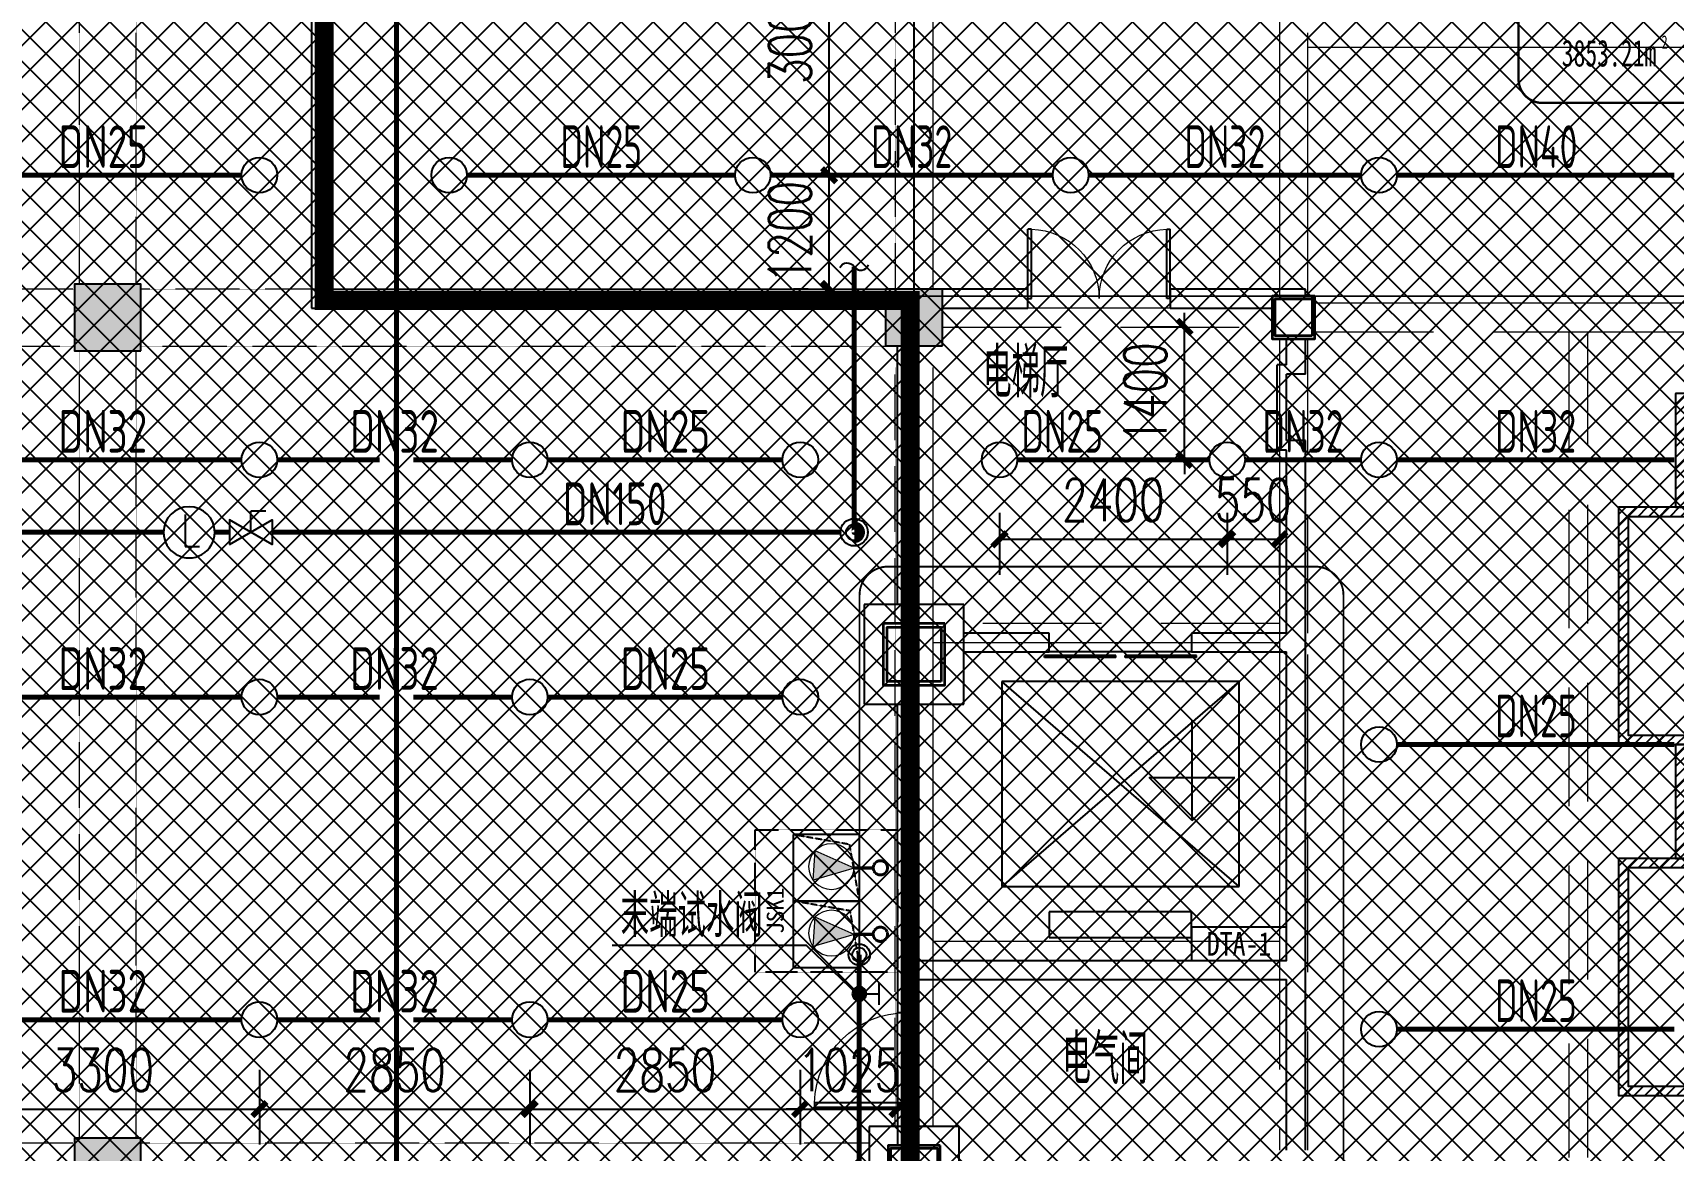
# Model space of a CAD drawing. Extents: x 6824721 to 16538177, y 2478193 to 6665639.
# Drawn here: x 8721976 to 8739264, y 2801926 to 2813701 of the extents above; entities that cross this region are included whole.
import ezdxf
from ezdxf.enums import TextEntityAlignment as Align

# ---------------------------------------------------------------- set-up
doc = ezdxf.new("R2010")
doc.units = 0
doc.header["$LTSCALE"] = 10
for name, pattern in [('CONTINOUS', [0]), ('DASH', [0.35, 0.25, -0.1]), ('DASHEDX2', [1.5, 1, -0.5]), ('排水', [1.1, 1, -0.1]), ('短虚线', [187.5, 125, -62.5])]:
    doc.linetypes.add(name, pattern=pattern)
for name, color, linetype, lineweight in [('$0$A-PUB_HATCH', 8, 'Continuous', 0), ('GPS-污水', 2, '排水', 40), ('钢梁', 141, 'Continuous', 18)]:
    doc.layers.add(name, color=color, linetype=linetype, lineweight=lineweight)
for name, color, linetype in [('0-wo', 8, 'Continuous'), ('0-绿', 3, 'Continuous'), ('0-蓝', 5, 'Continuous'), ('3', 7, 'Continuous'), ('car', 252, 'Continuous'), ('PUB_HATCH', 8, 'Continuous'), ('S-梁-实线', 4, 'CONTINOUS'), ('S-梁-虚线', 4, 'DASH'), ('SRC-03F$0$A-SYMB-NUMB-T', 4, 'Continuous'), ('W-EQUIP_喷头', 7, 'Continuous'), ('W-EQUIP_喷淋', 7, 'Continuous'), ('W-EVALVE_喷淋', 7, 'Continuous'), ('W-PIPE-喷淋中', 6, 'Continuous'), ('W-TEXT_喷淋', 7, 'Continuous'), ('W-TWT_DIM', 3, 'Continuous'), ('W-TWT_LEAD', 3, 'Continuous'), ('W-VALVE_喷淋', 7, 'Continuous'), ('W-VALVE_废水', 7, 'Continuous'), ('WALL', 9, 'Continuous'), ('排水', 224, 'DASHEDX2'), ('集水坑', 4, 'Continuous')]:
    doc.layers.add(name, color=color, linetype=linetype)
doc.styles.add('8B2_01', font='simhei.ttf', dxfattribs={"width": 0.8})
doc.styles.add('8B2_02', font='tssdeng.shx', dxfattribs={"width": 0.7, "bigfont": 'TSSDCHN.shx'})
doc.styles.add('_TCH_DIM_T3', font='SIMPLEX', dxfattribs={"width": 0.705882, "bigfont": 'GBCBIG'})
doc.styles.add('_TWT_PIPEDN', font='TSSDENG', dxfattribs={"width": 0.8, "height": 3.5, "bigfont": 'TSSDCHN'})
doc.styles.add('SRC-03F$0$ECADI-TXT', font='simplex.shx', dxfattribs={"bigfont": 'hztxt.shx'})
doc.styles.get("Standard").update_dxf_attribs({"font": 'TSSDENG.shx', "width": 0.7, "bigfont": 'TSSDCHN.shx'})
doc.styles.add('黑体', font='simhei.ttf', dxfattribs={"width": 0.65})
doc.dimstyles.new('_TWT_ARCH&&150', dxfattribs={"dimtxt": 446.25, "dimasz": 150, "dimexe": 375, "dimexo": 450, "dimgap": 189.375, "dimtad": 1, "dimdec": 0, "dimzin": 0, "dimdsep": 46, "dimtxsty": '_TCH_DIM_T3', "dimblk": 'ARCHTICK', "dimcen": 0.09, "dimclrt": 7, "dimazin": 2, "dimtfac": 1, "dimtdec": 0, "dimtix": 1, "dimtmove": 2, "dimatfit": 3, "dimfxl": 0, "dimtolj": 1, "dimtzin": 0, "dimarcsym": 0})
pattern_1 = [(45, (-1868267.6, 386048.79), (-56.1266008, 56.1266008), [])]
pattern_2 = [(45, (-1051447.4, 216448.07), (-31.571213, 31.571213), [])]

# ---------------------------------------------------------------- blocks, each defined once
blk = doc.blocks.new('SRC-03F$0$ECADI-TAG-CODE')
at = {"layer": 'SRC-03F$0$A-SYMB-NUMB-T', "color": 1}
blk.add_lwpolyline([(3.41, 8.1), (13.41, 8.1), (13.41, 4.6), (3.41, 4.6)], close=True, dxfattribs=at)
at = {"layer": 'SRC-03F$0$A-SYMB-NUMB-T', "style": 'SRC-03F$0$ECADI-TXT', "width": 0.7}
blk.add_attdef('CODE', text='', height=2.5, dxfattribs=at).set_placement((8.41, 6.35), align=Align.MIDDLE_CENTER)
blk = doc.blocks.new('A$C45867796')
at = {"layer": '3'}
h = blk.add_hatch(dxfattribs=at)
h.set_pattern_fill('ANSI31', color=252, scale=50)
h.set_pattern_definition(pattern_1)
h.paths.add_polyline_path([(-2500, -6000), (0, -6000), (0, 0), (-2500, 0)])
h.paths.add_polyline_path([(-2400, -5900), (-100, -5900), (-100, -100), (-2400, -100)], flags=16)
h.paths.add_polyline_path([(-1400, -1250), (-1400, -1350), (-2000, -1350), (-2000, -1250)], flags=0)
h.paths.add_polyline_path([(-1100, -1250), (-500, -1250), (-500, -1350), (-1100, -1350)], flags=0)
h = blk.add_hatch(dxfattribs=at)
h.set_pattern_fill('ANSI31', color=252, scale=50)
h.set_pattern_definition(pattern_1)
h.paths.add_polyline_path([(-2500, -600), (-3700, -600), (-3700, -6000), (-2500, -6000)])
h.paths.add_polyline_path([(-2700, -1200), (-3100, -800), (-2700, -800)], flags=16)
h.paths.add_polyline_path([(-2700, -1600), (-2700, -2000), (-3500, -1200), (-3500, -800)], flags=16)
h.paths.add_polyline_path([(-2700, -2400), (-2700, -2800), (-3500, -2000), (-3500, -1600)], flags=16)
h.paths.add_polyline_path([(-3500, -2400), (-2700, -3200), (-2700, -3600), (-3500, -2800)], flags=16)
h.paths.add_polyline_path([(-3500, -3200), (-2700, -4000), (-2700, -4400), (-3500, -3600)], flags=16)
h.paths.add_polyline_path([(-3500, -4000), (-2700, -4800), (-2700, -5200), (-3500, -4400)], flags=16)
h.paths.add_polyline_path([(-3500, -4800), (-2700, -5600), (-2700, -5800), (-2900, -5800), (-3500, -5200)], flags=16)
h = blk.add_hatch(dxfattribs=at)
h.set_pattern_fill('ANSI31', color=252, scale=28.125)
h.set_pattern_definition(pattern_2)
h.paths.add_polyline_path([(-799, -2510), (-1699, -2510), (-1700, -1610), (-800, -1610)])
h.paths.add_polyline_path([(-827, -2482), (-1671, -2482), (-1672, -1638), (-828, -1638)], flags=16)
h = blk.add_hatch(dxfattribs=at)
h.set_pattern_fill('ANSI31', color=252, scale=28.125)
h.set_pattern_definition(pattern_2)
h.paths.add_polyline_path([(-1210, -1974), (-1333, -1974), (-1333, -2030), (-1210, -2030), (-1210, -2055), (-1384, -2055), (-1457, -2224), (-1520, -2201), (-1539, -2254), (-1426, -2296), (-1347, -2111), (-1153, -2111), (-1153, -1873, -0.259), (-1210, -1874)])
h = blk.add_hatch(dxfattribs=at)
h.set_pattern_fill('ANSI31', color=252, scale=28.125)
h.set_pattern_definition(pattern_2)
h.paths.add_polyline_path([(-1124, -1823, 1), (-1240, -1823, 1)])
h = blk.add_hatch(dxfattribs=at)
h.set_pattern_fill('ANSI31', color=252, scale=28.125)
h.set_pattern_definition(pattern_2)
h.paths.add_polyline_path([(-1363, -2149), (-1401, -2238, 1.512659), (-1153, -1967), (-1153, -2028, -1.826155)])
at = {"layer": 'car', "color": 8}
for p, q in [((-3500, -800), (-2700, -1600)), ((-2700, -1200), (-3100, -800)), ((-3500, -1200), (-2700, -2000)), ((-3500, -1600), (-2700, -2400)), ((-3500, -2000), (-2700, -2800)), ((-3500, -2400), (-2700, -3200)), ((-3500, -2800), (-2700, -3600)), ((-3500, -3200), (-2700, -4000)), ((-3500, -3600), (-2700, -4400)), ((-3500, -4000), (-2700, -4800)), ((-3500, -4400), (-2700, -5200)), ((-3500, -4800), (-2700, -5600))]:
    blk.add_line(p, q, dxfattribs=at)
at = {"layer": 'car', "ltscale": 0.5}
for p, q in [((-1210, -1974), (-1333, -1974)), ((-1333, -2030), (-1333, -1974)), ((-1210, -2030), (-1333, -2030)), ((-1539, -2254), (-1520, -2201))]:
    blk.add_line(p, q, dxfattribs=at)
for points in [[(-2500, 0), (0, 0), (0, -6000), (0, -6000), (-2500, -6000)], [(-2400, -100), (-100, -100), (-100, -5900), (-2400, -5900)], [(-3700, -600), (-2500, -600), (-2500, -6000), (-3700, -6000)], [(-1400, -1250), (-2000, -1250), (-2000, -1350), (-1400, -1350)], [(-1100, -1250), (-500, -1250), (-500, -1350), (-1100, -1350)]]:
    blk.add_lwpolyline(points, close=True, dxfattribs=at)
at = {"layer": 'car', "color": 8}
for points in [[(-3500, -800), (-3500, -1200)], [(-2700, -1200), (-2700, -800), (-3100, -800)], [(-3500, -1600), (-3500, -2000)], [(-2700, -2000), (-2700, -1600)], [(-3500, -2400), (-3500, -2800)], [(-2700, -2800), (-2700, -2400)], [(-3500, -3200), (-3500, -3600)], [(-2700, -3600), (-2700, -3200)], [(-3500, -4000), (-3500, -4400)], [(-2700, -4400), (-2700, -4000)], [(-3500, -4800), (-3500, -5200)], [(-2700, -5200), (-2700, -4800)], [(-3500, -5200), (-2900, -5800), (-2700, -5800), (-2700, -5600)]]:
    blk.add_lwpolyline(points, dxfattribs=at)
at = {"layer": 'car', "ltscale": 0.5}
for points in [[(-1587, -2510), (-912, -2510, 0.414214), (-799, -2397), (-800, -1722, 0.414214), (-912, -1610), (-1588, -1610, 0.414214), (-1700, -1723), (-1699, -2398, 0.414214)], [(-1587, -2482), (-912, -2482, 0.414214), (-827, -2397), (-828, -1722, 0.414214), (-912, -1638), (-1587, -1638, 0.414214), (-1672, -1723), (-1671, -2398, 0.414214)]]:
    blk.add_lwpolyline(points, format="xyb", close=True, dxfattribs=at)
for points in [[(-1153, -1873), (-1153, -2111), (-1347, -2111), (-1426, -2296), (-1539, -2254)], [(-1210, -1874), (-1210, -1974)], [(-1210, -2030), (-1210, -2055), (-1384, -2055), (-1457, -2224), (-1520, -2201)]]:
    blk.add_lwpolyline(points, dxfattribs=at)
blk.add_circle((-1182, -1823), 57.9, dxfattribs=at)
for radius, start, end in [(200, 204.5041, 70.6314), (143, 177.3017, 62.4815)]:
    blk.add_arc((-1220, -2155), radius, start, end, dxfattribs=at)
blk = doc.blocks.new('$DorLib2D$00000002')
for p, q in [((-0.5, 0), (-0.5, 0.4875)), ((-0.475, 0.4875), (-0.5, 0.4875)), ((-0.475, 0), (-0.475, 0.4875)), ((0.475, 0), (0.475, 0.4875)), ((0.475, 0.4875), (0.5, 0.4875)), ((0.5, 0), (0.5, 0.4875)), ((-0.5, 0), (-0.475, 0)), ((0.5, 0), (0.475, 0))]:
    blk.add_line(p, q)
at = {"lineweight": 13}
for centre, start, end in [((-0.4875, 0), 0, 88.53072), ((0.4875, 0), 91.46928, 180)]:
    blk.add_arc(centre, 0.4875, start, end, dxfattribs=at)
blk = doc.blocks.new('$DORLIB2D$00000127')
at = {"color": 0}
for points in [[(-0.533, 0.795), (-0.533, 0.69)], [(-0.033, 0.795), (-0.533, 0.795)], [(-0.033, 0.795), (-0.033, 0.69)], [(0.533, 0.795), (0.033, 0.795)], [(0.033, 0.795), (0.033, 0.69)], [(0.533, 0.795), (0.533, 0.69)], [(-0.033, 0.69), (-0.533, 0.69)], [(0.533, 0.69), (0.033, 0.69)], [(0.5, 0.5), (-0.5, 0.5)]]:
    blk.add_lwpolyline(points, dxfattribs=at)
blk = doc.blocks.new('_FZH')
blk.add_lwpolyline([(-0.5, -0.5), (0.5, -0.5), (0.5, 0.5), (-0.5, 0.5)], close=True)
at = {"layer": 'PUB_HATCH'}
blk.add_solid([(-0.5, -0.5), (0.5, -0.5), (-0.5, 0.5), (0.5, 0.5)], dxfattribs=at)
blk = doc.blocks.new('$DorLib2D$00000001')
for p, q in [((0.45, 0.975), (0.5, 0.975)), ((0.45, 0), (0.45, 0.975)), ((0.5, 0), (0.5, 0.975)), ((0.5, 0), (0.45, 0))]:
    blk.add_line(p, q)
at = {"lineweight": 13}
blk.add_arc((0.475, 0), 0.975, 91.4693, 180, dxfattribs=at)
blk = doc.blocks.new('$SB01_1')
h = blk.add_hatch(color=256)
h.dxf.hatch_style = 1
h.paths.add_polyline_path([(-0.381, -0.323), (0.5, 0), (-0.381, 0.323)])
h.paths.add_polyline_path([(0, 0), (0.002, 0), (0.002, 0.001), (0, 0.001)], flags=24)
h.paths.add_polyline_path([(0, -0.002), (0.003, -0.002), (0.003, -0.001), (0, -0.001)], flags=24)
h.paths.add_polyline_path([(0, -0.003), (0.003, -0.003), (0.003, -0.002), (0, -0.002)], flags=24)
for p, q in [((0.5, 0), (-0.381, 0.323)), ((-0.381, 0.323), (-0.381, -0.323)), ((0.5, 0), (-0.381, -0.323))]:
    blk.add_line(p, q)
blk.add_circle((0, 0), 0.5)
at = {"flags": 1}
for tag, p in [('UNIT', (0, 0)), ('SPEC', (0, -0.002)), ('WHAT', (0, -0.003))]:
    blk.add_attdef(tag, p, '', height=0.001, dxfattribs=at)
blk = doc.blocks.new('人防集水坑')
at = {"layer": 'GPS-污水', "color": 8, "linetype": '排水', "const_width": 35}
for points in [[(307486, 701151), (307284, 701151)], [(307486, 700451), (307284, 700451)]]:
    blk.add_lwpolyline(points, dxfattribs=at)
at = {"layer": 'GPS-污水', "color": 8, "linetype": '排水'}
for centre in [(307561, 701151), (307561, 700451)]:
    blk.add_circle(centre, 75, dxfattribs=at)
at = {"layer": '集水坑', "color": 8, "linetype": 'DASH', "ltscale": 0.5}
blk.add_lwpolyline([(306241, 700051), (306241, 701551), (307741, 701551), (307741, 700051)], close=True, dxfattribs=at)
at = {"layer": '集水坑', "color": 8, "linetype": 'Continuous', "ltscale": 0.5}
for points in [[(306641, 701501), (306641, 700801), (307341, 700801), (307341, 701501)], [(306641, 700801), (306641, 700101), (307341, 700101), (307341, 700801)]]:
    blk.add_lwpolyline(points, close=True, dxfattribs=at)
at = {"layer": '集水坑', "color": 8, "linetype": 'DASH', "ltscale": 0.5}
for points in [[(307341, 700801), (307237, 701397), (306641, 701501)], [(307347, 700101), (307243, 700697), (306647, 700801)]]:
    blk.add_lwpolyline(points, dxfattribs=at)
at = {"layer": '$0$A-PUB_HATCH', "color": 8, "linetype": '排水', "xscale": -480.0000000000002, "yscale": 480.0000000000002, "zscale": 480.0000000000002, "rotation": 176.2535374729293}
for p in [(307045, 701164, 0), (307045, 700464, 0)]:
    blk.add_blockref('$SB01_1', p, dxfattribs=at)
blk = doc.blocks.new('42pk')
at = {"layer": '排水', "color": 8, "linetype": 'DASH'}
for points in [[(429876, 706315, 0, 0, 0), (430588, 705603, 160, 0, 0), (431012, 705179, 0, 0, 0)], [(429876, 702334, 0, 0, 0), (430588, 703046, 160, 0, 0), (431012, 703470, 0, 0, 0)]]:
    blk.add_lwpolyline(points, format="xyseb", dxfattribs=at)
at = {"layer": '集水坑', "color": 8, "linetype": 'Continuous'}
blk.add_blockref('人防集水坑', (124875, 3524), dxfattribs=at)
at = {"layer": '0-绿', "color": 8, "linetype": 'DASH', "style": '黑体'}
blk.add_text('JSK1', height=179.2, rotation=90, dxfattribs=at).set_placement((431418, 703980, 0))
blk = doc.blocks.new('ewgy o')
at = {"layer": '0-蓝', "color": 6, "linetype": 'DASH', "ltscale": 3, "const_width": 50}
blk.add_lwpolyline([(-60793, 713215), (-56414, 713215, 0.414214), (-55914, 713715), (-55914, 716234, 0.414214), (-56414, 716734), (-60793, 716734, 0.414214), (-61293, 716234), (-61293, 713715, 0.414214)], format="xyb", close=True, dxfattribs=at)
at = {"layer": '0-绿', "color": 6, "linetype": 'DASH', "style": '黑体'}
blk.add_text('防火分区-2', height=563.3, dxfattribs=at).set_placement((-60571, 715375))
at = {"layer": '0-绿', "color": 6, "linetype": 'DASH', "style": '黑体', "width": 0.65}
for s, height, p in [('3853.21m', 563.3, (-60383, 713983)), ('2', 282, (-58277, 714358))]:
    blk.add_text(s, height=height, dxfattribs=at).set_placement(p)
blk = doc.blocks.new('jkytk')
at = {"layer": 'WALL', "color": 1, "const_width": 200}
for points in [[(8419664, 2828577), (8419664, 2819527), (8425839, 2819527), (8425839, 2802402), (8434014, 2802402), (8434014, 2792327), (8466189, 2792327), (8466189, 2801009), (8461189, 2801002), (8461089, 2801002), (8461089, 2837102)], [(8397664, 2833027), (8397664, 2796726), (8417164, 2796726), (8417164, 2801677), (8425839, 2801652), (8425839, 2802402), (8425839, 2819527), (8419664, 2819527), (8419664, 2828577), (8414964, 2828577), (8414964, 2833027), (8397664, 2833027)]]:
    blk.add_lwpolyline(points, dxfattribs=at)
blk = doc.blocks.new('LIANGMOBAN')
at = {"layer": 'S-梁-实线', "lineweight": 18}
blk.add_line((1861991, 97028), (1861991, 105203), dxfattribs=at)
at = {"layer": 'S-梁-虚线', "color": 8, "lineweight": 18}
for p, q in [((1852991, 105378), (1852991, 97078)), ((1853591, 97078), (1853591, 105378)), ((1861591, 105203), (1861591, 97028)), ((1852941, 97028), (1849291, 97028)), ((1861491, 97028), (1853641, 97028)), ((1849291, 96428), (1852941, 96428)), ((1852991, 96378), (1852991, 88078)), ((1853591, 88078), (1853591, 96378)), ((1853641, 96428), (1861491, 96428)), ((1861591, 88203), (1861591, 96203)), ((1852941, 88028), (1849291, 88028)), ((1861316, 88028), (1853641, 88028))]:
    blk.add_line(p, q, dxfattribs=at)
at = {"layer": 'S-梁-虚线', "color": 8, "linetype": 'ByBlock', "lineweight": 18}
blk.add_line((1861991, 88203), (1861991, 96203), dxfattribs=at)
at = {"layer": '钢梁', "color": 8, "lineweight": 18}
for p, q in [((1865641, 102728), (1865641, 99728)), ((1865641, 99728), (1865641, 96953)), ((1865941, 96953), (1865941, 99728)), ((1865941, 99578), (1874591, 99578)), ((1865566, 96828), (1862091, 96828)), ((1868791, 96878), (1866016, 96878)), ((1871791, 96878), (1868791, 96878)), ((1865641, 96503), (1865641, 90053)), ((1861991, 93303), (1865641, 93303)), ((1865641, 90153), (1861991, 90153))]:
    blk.add_line(p, q, dxfattribs=at)
at = {"layer": '钢梁', "color": 8, "linetype": '短虚线', "lineweight": 18}
for p, q in [((1862091, 96628), (1865566, 96628)), ((1865941, 93403), (1865941, 96503)), ((1866016, 96578), (1868791, 96578)), ((1868691, 96578), (1868691, 87878)), ((1868791, 96578), (1871791, 96578)), ((1868891, 87878), (1868891, 96578)), ((1865641, 93503), (1861991, 93503)), ((1865941, 90053), (1865941, 93403)), ((1861991, 89953), (1865641, 89953)), ((1865641, 90053), (1865641, 87953)), ((1865941, 87953), (1865941, 90053))]:
    blk.add_line(p, q, dxfattribs=at)
blk = doc.blocks.new('_ArchTick')
at = {"color": 0, "linetype": 'ByBlock', "const_width": 0.4}
blk.add_lwpolyline([(-0.5, -0.5), (0.5, 0.5)], dxfattribs=at)
blk = doc.blocks.new('*D594')
at = {"layer": 'Defpoints', "color": 0, "transparency": 16777216}
for p in [(8732164, 2809094), (8734564, 2809094), (8734564, 2808364)]:
    blk.add_point(p, dxfattribs=at)
at = {"layer": 'W-TWT_DIM', "color": 0, "lineweight": -2, "transparency": 16777216}
for p, q in [((8732164, 2808644), (8732164, 2807989)), ((8734564, 2808644), (8734564, 2807989)), ((8732164, 2808364), (8734564, 2808364))]:
    blk.add_line(p, q, dxfattribs=at)
at = {"layer": 'W-TWT_DIM', "color": 0, "lineweight": -2, "transparency": 16777216, "xscale": 150, "yscale": 150, "zscale": 150, "rotation": 180}
blk.add_blockref('_ArchTick', (8732164, 2808364), dxfattribs=at)
at = {"layer": 'W-TWT_DIM', "color": 0, "lineweight": -2, "transparency": 16777216, "xscale": 150, "yscale": 150, "zscale": 150}
blk.add_blockref('_ArchTick', (8734564, 2808364), dxfattribs=at)
at = {"layer": 'W-TWT_DIM', "color": 7, "transparency": 16777216, "insert": (8733364, 2808777), "char_height": 446.2, "attachment_point": 5, "style": '_TCH_DIM_T3'}
blk.add_mtext('\\A1;2400', dxfattribs=at)
blk = doc.blocks.new('*D595')
at = {"layer": 'Defpoints', "color": 0, "transparency": 16777216}
for p in [(8734564, 2809094), (8735114, 2809094), (8735114, 2808364)]:
    blk.add_point(p, dxfattribs=at)
at = {"layer": 'W-TWT_DIM', "color": 0, "lineweight": -2, "transparency": 16777216}
for p, q in [((8734564, 2808644), (8734564, 2807989)), ((8735114, 2808644), (8735114, 2807989)), ((8734564, 2808364), (8735114, 2808364))]:
    blk.add_line(p, q, dxfattribs=at)
at = {"layer": 'W-TWT_DIM', "color": 0, "lineweight": -2, "transparency": 16777216, "xscale": 150, "yscale": 150, "zscale": 150, "rotation": 180}
blk.add_blockref('_ArchTick', (8734564, 2808364), dxfattribs=at)
at = {"layer": 'W-TWT_DIM', "color": 0, "lineweight": -2, "transparency": 16777216, "xscale": 150, "yscale": 150, "zscale": 150}
blk.add_blockref('_ArchTick', (8735114, 2808364), dxfattribs=at)
at = {"layer": 'W-TWT_DIM', "color": 7, "transparency": 16777216, "insert": (8734837, 2808777), "char_height": 446.2, "attachment_point": 5, "style": '_TCH_DIM_T3'}
blk.add_mtext('\\A1;550', dxfattribs=at)
blk = doc.blocks.new('*D596')
at = {"layer": 'Defpoints', "color": 0, "transparency": 16777216}
for p in [(8734114, 2810601), (8734564, 2810601), (8734564, 2809201)]:
    blk.add_point(p, dxfattribs=at)
at = {"layer": 'W-TWT_DIM', "color": 0, "lineweight": -2, "transparency": 16777216}
for p, q in [((8734114, 2810601), (8734114, 2810751)), ((8734114, 2810601), (8733739, 2810601)), ((8734114, 2809201), (8734114, 2810601)), ((8734114, 2809201), (8733739, 2809201)), ((8734114, 2809201), (8734114, 2809051))]:
    blk.add_line(p, q, dxfattribs=at)
at = {"layer": 'W-TWT_DIM', "color": 0, "lineweight": -2, "transparency": 16777216, "xscale": 150, "yscale": 150, "zscale": 150}
for p, rotation in [((8734114, 2810601), 270), ((8734114, 2809201), 90)]:
    blk.add_blockref('_ArchTick', p, dxfattribs=dict(at, rotation=rotation))
at = {"layer": 'W-TWT_DIM', "color": 7, "transparency": 16777216, "insert": (8733702, 2809901), "char_height": 446.2, "attachment_point": 5, "rotation": 90, "style": '_TCH_DIM_T3'}
blk.add_mtext('\\A1;1400', dxfattribs=at)
blk = doc.blocks.new('*D1018')
at = {"layer": 'Defpoints', "color": 0, "transparency": 16777216}
for p in [(8730368, 2815201), (8730597, 2815201), (8730597, 2812201)]:
    blk.add_point(p, dxfattribs=at)
at = {"layer": 'W-TWT_DIM', "color": 0, "lineweight": -2, "transparency": 16777216}
for p, q in [((8730147, 2815201), (8729993, 2815201)), ((8730368, 2812201), (8730368, 2815201)), ((8730147, 2812201), (8729993, 2812201))]:
    blk.add_line(p, q, dxfattribs=at)
at = {"layer": 'W-TWT_DIM', "color": 0, "lineweight": -2, "transparency": 16777216, "xscale": 150, "yscale": 150, "zscale": 150}
for p, rotation in [((8730368, 2815201), 90), ((8730368, 2812201), 270)]:
    blk.add_blockref('_ArchTick', p, dxfattribs=dict(at, rotation=rotation))
at = {"layer": 'W-TWT_DIM', "color": 7, "transparency": 16777216, "insert": (8729956, 2813701), "char_height": 446.2, "attachment_point": 5, "rotation": 90, "style": '_TCH_DIM_T3'}
blk.add_mtext('\\A1;3000', dxfattribs=at)
blk = doc.blocks.new('*D1019')
at = {"layer": 'Defpoints', "color": 0, "transparency": 16777216}
for p in [(8730368, 2812201), (8730597, 2812201), (8730597, 2811001)]:
    blk.add_point(p, dxfattribs=at)
at = {"layer": 'W-TWT_DIM', "color": 0, "lineweight": -2, "transparency": 16777216}
for p, q in [((8730368, 2812201), (8730368, 2812351)), ((8730147, 2812201), (8729993, 2812201)), ((8730368, 2811001), (8730368, 2812201)), ((8730147, 2811001), (8729993, 2811001)), ((8730368, 2811001), (8730368, 2810851))]:
    blk.add_line(p, q, dxfattribs=at)
at = {"layer": 'W-TWT_DIM', "color": 0, "lineweight": -2, "transparency": 16777216, "xscale": 150, "yscale": 150, "zscale": 150}
for p, rotation in [((8730368, 2812201), 270), ((8730368, 2811001), 90)]:
    blk.add_blockref('_ArchTick', p, dxfattribs=dict(at, rotation=rotation))
at = {"layer": 'W-TWT_DIM', "color": 7, "transparency": 16777216, "insert": (8729956, 2811601), "char_height": 446.2, "attachment_point": 5, "rotation": 90, "style": '_TCH_DIM_T3'}
blk.add_mtext('\\A1;1200', dxfattribs=at)
blk = doc.blocks.new('*D1390')
at = {"layer": 'Defpoints', "color": 0, "transparency": 16777216}
for p in [(8730064, 2803222), (8731089, 2803222), (8731089, 2802360)]:
    blk.add_point(p, dxfattribs=at)
at = {"layer": 'W-TWT_DIM', "color": 0, "lineweight": -2, "transparency": 16777216}
for p, q in [((8730064, 2802772), (8730064, 2801985)), ((8731089, 2802772), (8731089, 2801985)), ((8730064, 2802360), (8729914, 2802360)), ((8730064, 2802360), (8731089, 2802360)), ((8731089, 2802360), (8731239, 2802360))]:
    blk.add_line(p, q, dxfattribs=at)
at = {"layer": 'W-TWT_DIM', "color": 0, "lineweight": -2, "transparency": 16777216, "xscale": 150, "yscale": 150, "zscale": 150}
blk.add_blockref('_ArchTick', (8730064, 2802360), dxfattribs=at)
at = {"layer": 'W-TWT_DIM', "color": 0, "lineweight": -2, "transparency": 16777216, "xscale": 150, "yscale": 150, "zscale": 150, "rotation": 180}
blk.add_blockref('_ArchTick', (8731089, 2802360), dxfattribs=at)
at = {"layer": 'W-TWT_DIM', "color": 7, "transparency": 16777216, "insert": (8730577, 2802772), "char_height": 446.2, "attachment_point": 5, "style": '_TCH_DIM_T3'}
blk.add_mtext('\\A1;1025', dxfattribs=at)
blk = doc.blocks.new('*D1391')
at = {"layer": 'Defpoints', "color": 0, "transparency": 16777216}
for p in [(8727214, 2803222), (8730064, 2803222), (8730064, 2802360)]:
    blk.add_point(p, dxfattribs=at)
at = {"layer": 'W-TWT_DIM', "color": 0, "lineweight": -2, "transparency": 16777216}
for p, q in [((8727214, 2802772), (8727214, 2801985)), ((8730064, 2802772), (8730064, 2801985)), ((8727214, 2802360), (8730064, 2802360))]:
    blk.add_line(p, q, dxfattribs=at)
at = {"layer": 'W-TWT_DIM', "color": 0, "lineweight": -2, "transparency": 16777216, "xscale": 150, "yscale": 150, "zscale": 150, "rotation": 180}
blk.add_blockref('_ArchTick', (8727214, 2802360), dxfattribs=at)
at = {"layer": 'W-TWT_DIM', "color": 0, "lineweight": -2, "transparency": 16777216, "xscale": 150, "yscale": 150, "zscale": 150}
blk.add_blockref('_ArchTick', (8730064, 2802360), dxfattribs=at)
at = {"layer": 'W-TWT_DIM', "color": 7, "transparency": 16777216, "insert": (8728639, 2802772), "char_height": 446.2, "attachment_point": 5, "style": '_TCH_DIM_T3'}
blk.add_mtext('\\A1;2850', dxfattribs=at)
blk = doc.blocks.new('*D1392')
at = {"layer": 'Defpoints', "color": 0, "transparency": 16777216}
for p in [(8724364, 2803222), (8727214, 2803222), (8727214, 2802360)]:
    blk.add_point(p, dxfattribs=at)
at = {"layer": 'W-TWT_DIM', "color": 0, "lineweight": -2, "transparency": 16777216}
for p, q in [((8724364, 2802772), (8724364, 2801985)), ((8727214, 2802772), (8727214, 2801985)), ((8724364, 2802360), (8727214, 2802360))]:
    blk.add_line(p, q, dxfattribs=at)
at = {"layer": 'W-TWT_DIM', "color": 0, "lineweight": -2, "transparency": 16777216, "xscale": 150, "yscale": 150, "zscale": 150, "rotation": 180}
blk.add_blockref('_ArchTick', (8724364, 2802360), dxfattribs=at)
at = {"layer": 'W-TWT_DIM', "color": 0, "lineweight": -2, "transparency": 16777216, "xscale": 150, "yscale": 150, "zscale": 150}
blk.add_blockref('_ArchTick', (8727214, 2802360), dxfattribs=at)
at = {"layer": 'W-TWT_DIM', "color": 7, "transparency": 16777216, "insert": (8725789, 2802772), "char_height": 446.2, "attachment_point": 5, "style": '_TCH_DIM_T3'}
blk.add_mtext('\\A1;2850', dxfattribs=at)
blk = doc.blocks.new('*D1393')
at = {"layer": 'Defpoints', "color": 0, "transparency": 16777216}
for p in [(8721064, 2803222), (8724364, 2803222), (8724364, 2802360)]:
    blk.add_point(p, dxfattribs=at)
at = {"layer": 'W-TWT_DIM', "color": 0, "lineweight": -2, "transparency": 16777216}
for p, q in [((8721064, 2802772), (8721064, 2801985)), ((8724364, 2802772), (8724364, 2801985)), ((8721064, 2802360), (8724364, 2802360))]:
    blk.add_line(p, q, dxfattribs=at)
at = {"layer": 'W-TWT_DIM', "color": 0, "lineweight": -2, "transparency": 16777216, "xscale": 150, "yscale": 150, "zscale": 150, "rotation": 180}
blk.add_blockref('_ArchTick', (8721064, 2802360), dxfattribs=at)
at = {"layer": 'W-TWT_DIM', "color": 0, "lineweight": -2, "transparency": 16777216, "xscale": 150, "yscale": 150, "zscale": 150}
blk.add_blockref('_ArchTick', (8724364, 2802360), dxfattribs=at)
at = {"layer": 'W-TWT_DIM', "color": 7, "transparency": 16777216, "insert": (8722714, 2802772), "char_height": 446.2, "attachment_point": 5, "style": '_TCH_DIM_T3'}
blk.add_mtext('\\A1;3300', dxfattribs=at)
blk = doc.blocks.new('$TwtSys$00000125')
blk.add_circle((0, 0, 0), 1)
blk = doc.blocks.new('$EVALVE$00000030')
for p in [(0, 0), (87, 124.3)]:
    blk.add_line(p, (0, 124.3))
blk.add_lwpolyline([(-125.2, -72.3), (125.2, 72.3), (125.2, -72.3), (-125.2, 72.3)], close=True)
for p in [(-125.2, 0), (125.2, 0)]:
    blk.add_point(p)
blk = doc.blocks.new('$EVALVE$00000027')
at = {"color": 7}
for p, q in [((-23.4, 104.4), (-23.4, -83.4)), ((-23.4, -83.4), (61.1, -83.4))]:
    blk.add_line(p, q, dxfattribs=at)
blk.add_lwpolyline([(-150, 0, 1), (150, 0, 1), (-150, 0, 0.808179)], format="xyb")
for p in [(-150, 0), (150, 0)]:
    blk.add_point(p)
blk = doc.blocks.new('$VALVE$00000497')
for p, q in [((78, 138), (-78, 138)), ((0, 50), (0, 138))]:
    blk.add_line(p, q)
at = {"const_width": 49.6}
blk.add_lwpolyline([(25, 0, 1), (-25, 0, 1)], format="xyb", close=True, dxfattribs=at)
blk.add_circle((0, 0), 50)
blk = doc.blocks.new('$EVALVE$00000041')
at = {"const_width": 78.4}
blk.add_lwpolyline([(0, 23.9, -1), (0, -23.9, 1)], format="xyb", dxfattribs=at)
for radius in [80, 48]:
    blk.add_circle((0, 0), radius)
for p in [(-80, 0), (80, 0)]:
    blk.add_point(p)
blk = doc.blocks.new('$TwtSys$00000132')
at = {"elevation": 0}
blk.add_lwpolyline([(7, -101, -0.575183), (0, 0, 0.604745), (-11, 101, 16.924828)], format="xyb", dxfattribs=at)

msp = doc.modelspace()

# ---------------------------------------------------------------- hatches: boundary and pattern name
h = msp.add_hatch()
h.set_pattern_fill('ANSI37', color=8, scale=150)
h.set_pattern_definition([(45, (8303016.86, 2710265.2), (-168.3798, 168.3798), []), (135, (8303016.86, 2710265.2), (-168.3798, -168.3798), [])])
h.paths.add_polyline_path([(8824414.1, 2949451.5), (8824414.1, 2935151.5), (8842714.1, 2935151.5), (8842714.1, 2879526.5), (8827964.1, 2879526.5), (8827964.1, 2881476.5), (8830839.1, 2881476.5), (8830939.1, 2886876.5), (8804334.6, 2886876.5), (8804142.3, 2820149.7), (8833564.1, 2820152.3), (8833564.1, 2817714.5), (8841204.8, 2810768), (8839163.9, 2808501.4), (8843102.6, 2804955), (8820829.2, 2780217.9), (8820829.2, 2770055.4), (8785124.6, 2730401.5), (8708264.1, 2730401.5), (8708264.1, 2736351.5), (8695014.1, 2750701.5), (8695014.1, 2775001.5), (8703014.1, 2775002.8), (8703014.1, 2949451.5), (8712039.3, 2949451.5)])

# ---------------------------------------------------------------- linework, layer by layer
at = {"layer": '0-wo', "color": 8}
for p, q in [((8725114.1, 2816101.5), (8725114.1, 2811001.5)), ((8724914.1, 2816001.5), (8724914.1, 2810801.5)), ((8725114.1, 2811001.5), (8730964.1, 2811001.5)), ((8732464.1, 2811001.5), (8731564.1, 2811001.5)), ((8732464.1, 2810801.5), (8732464.1, 2811001.5)), ((8735389.1, 2811001.5), (8733964.1, 2811001.5)), ((8733964.1, 2811001.5), (8733964.1, 2810801.5)), ((8735489.1, 2810926.5), (8735039.1, 2810926.5)), ((8735039.1, 2810926.5), (8735039.1, 2810476.5)), ((8735389.1, 2810926.5), (8735389.1, 2811001.5)), ((8735489.1, 2810476.5), (8735489.1, 2810926.5)), ((8724914.1, 2810801.5), (8730964.1, 2810801.5)), ((8731564.1, 2810801.5), (8732464.1, 2810801.5)), ((8733964.1, 2810801.5), (8735039.1, 2810801.5)), ((8731089.1, 2807676.5), (8731089.1, 2810401.5)), ((8731289.1, 2807676.5), (8731289.1, 2810401.5)), ((8735039.1, 2810476.5), (8735489.1, 2810476.5)), ((8735189.1, 2810203.7), (8735189.1, 2810476.5)), ((8735389.1, 2810103.7), (8735389.1, 2810476.5)), ((8735089.1, 2809303.7), (8735089.1, 2810203.7)), ((8735189.1, 2810203.7), (8735089.1, 2810203.7)), ((8735189.1, 2809403.7), (8735189.1, 2810103.7)), ((8735389.1, 2810103.7), (8735189.1, 2810103.7)), ((8735189.1, 2809303.7), (8735089.1, 2809303.7)), ((8735389.1, 2809403.7), (8735189.1, 2809403.7)), ((8735189.1, 2807376.5), (8735189.1, 2809303.7)), ((8735389.1, 2807276.5), (8735389.1, 2809403.7)), ((8731789.1, 2807676.5), (8730739.1, 2807676.5)), ((8730739.1, 2807676.5), (8730739.1, 2806626.5)), ((8731789.1, 2807676.5), (8730739.1, 2807676.5)), ((8730739.1, 2807676.5), (8730739.1, 2806626.5)), ((8731789.1, 2806626.5), (8731789.1, 2807676.5)), ((8731789.1, 2806626.5), (8731789.1, 2807676.5)), ((8732689.1, 2807376.5), (8731789.1, 2807376.5)), ((8732689.1, 2807176.5), (8732689.1, 2807376.5)), ((8735189.1, 2807376.5), (8734189.1, 2807376.5)), ((8734189.1, 2807376.5), (8734189.1, 2807176.5)), ((8735389.1, 2803826.5), (8735389.1, 2807276.5)), ((8731789.1, 2807176.5), (8732689.1, 2807176.5)), ((8734189.1, 2807176.5), (8735189.1, 2807176.5)), ((8735189.1, 2803926.5), (8735189.1, 2807176.5)), ((8734689.1, 2806866.9), (8732189.1, 2806866.9)), ((8732189.1, 2806866.9), (8732189.1, 2804706.9)), ((8734689.1, 2804706.9), (8732189.1, 2806866.9)), ((8734689.1, 2806866.9), (8732189.1, 2804706.9)), ((8734689.1, 2804706.9), (8734689.1, 2806866.9)), ((8730739.1, 2806626.5), (8731789.1, 2806626.5)), ((8730739.1, 2806626.5), (8731789.1, 2806626.5)), ((8731089.1, 2803826.5), (8731089.1, 2806626.5)), ((8731289.1, 2803926.5), (8731289.1, 2806626.5)), ((8734193, 2805402.4), (8734193, 2806452.4)), ((8734193, 2805402.4), (8733743, 2805852.4)), ((8733743, 2805852.4), (8734643, 2805852.4)), ((8734193, 2805402.4), (8734643, 2805852.4)), ((8732189.1, 2804706.9), (8734689.1, 2804706.9)), ((8734189.1, 2804436.9), (8732689.1, 2804436.9)), ((8732689.1, 2804436.9), (8732689.1, 2804166.9)), ((8734189.1, 2804166.9), (8734189.1, 2804436.9)), ((8732689.1, 2804166.9), (8734189.1, 2804166.9)), ((8731089.1, 2803826.5), (8731089.1, 2803376.5)), ((8731289.1, 2803926.5), (8735189.1, 2803926.5)), ((8735389.1, 2801926.5), (8735389.1, 2803826.5)), ((8731289.1, 2803726.5), (8735189.1, 2803726.5)), ((8731289.1, 2803376.5), (8731289.1, 2803726.5)), ((8735189.1, 2801926.5), (8735189.1, 2803726.5)), ((8731089.1, 2802376.5), (8731089.1, 2803376.5)), ((8731089.1, 2803376.5), (8731289.1, 2803376.5)), ((8731289.1, 2802376.5), (8731289.1, 2803376.5)), ((8731289.1, 2802376.5), (8731089.1, 2802376.5)), ((8731089.1, 2802376.5), (8731089.1, 2802176.5)), ((8731289.1, 2802176.5), (8731289.1, 2802376.5)), ((8731739.1, 2802176.5), (8730789.1, 2802176.5)), ((8730789.1, 2802176.5), (8730789.1, 2801226.5)), ((8731739.1, 2802176.5), (8730789.1, 2802176.5)), ((8730789.1, 2802176.5), (8730789.1, 2801226.5)), ((8731739.1, 2801226.5), (8731739.1, 2802176.5)), ((8731739.1, 2801226.5), (8731739.1, 2802176.5))]:
    msp.add_line(p, q, dxfattribs=at)
at = {"layer": '0-wo', "color": 8, "linetype": 'DASH', "const_width": 20}
msp.add_lwpolyline([(8731264.1, 2819476.5), (8784864.1, 2819476.5), (8784864.1, 2810926.5), (8731264.1, 2810926.5)], close=True, dxfattribs=at)
at = {"layer": '0-wo', "color": 8, "lineweight": 35}
for points in [[(8735489.1, 2810926.5), (8735039.1, 2810926.5), (8735039.1, 2810476.5), (8735489.1, 2810476.5)], [(8735459.1, 2810506.5), (8735069.1, 2810506.5), (8735069.1, 2810896.5), (8735459.1, 2810896.5)], [(8731589.1, 2807476.5), (8730939.1, 2807476.5), (8730939.1, 2806826.5), (8731589.1, 2806826.5)], [(8731549.1, 2806866.5), (8730979.1, 2806866.5), (8730979.1, 2807436.5), (8731549.1, 2807436.5)], [(8731539.1, 2801976.5), (8730989.1, 2801976.5), (8730989.1, 2801426.5), (8731539.1, 2801426.5)], [(8731509.1, 2801456.5), (8731019.1, 2801456.5), (8731019.1, 2801946.5), (8731509.1, 2801946.5)]]:
    msp.add_lwpolyline(points, close=True, dxfattribs=at)
at = {"layer": '0-wo', "color": 8, "linetype": 'DASH', "const_width": 20}
msp.add_lwpolyline([(8730989.1, 2808076.5), (8735489.1, 2808076.5, -0.4142136), (8735789.1, 2807776.5), (8735789.1, 2793576.5, -0.4142136), (8735489.1, 2793276.5), (8730989.1, 2793276.5, -0.4142136), (8730689.1, 2793576.5), (8730689.1, 2807776.5, -0.4142136)], format="xyb", close=True, dxfattribs=at)
at = {"layer": 'W-PIPE-喷淋中', "ltscale": 1.5, "const_width": 52.5}
for points in [[(8725809.5, 2808437.8), (8725809.5, 2823268.4)], [(8721251.6, 2812201.5), (8724176.6, 2812201.5)], [(8729376.6, 2812201.5), (8726551.6, 2812201.5)], [(8732726.6, 2812201.5), (8729751.6, 2812201.5)], [(8735976.6, 2812201.5), (8733101.6, 2812201.5)], [(8739276.6, 2812201.5), (8736351.6, 2812201.5)], [(8730632.8, 2811238.6), (8730632.8, 2808437.8)], [(8721251.6, 2809201.5), (8724176.6, 2809201.5)], [(8724551.6, 2809201.5), (8725633.3, 2809201.5)], [(8725985.8, 2809201.5), (8727026.6, 2809201.5)], [(8727401.6, 2809201.5), (8729876.6, 2809201.5)], [(8734376.6, 2809201.5), (8732351.6, 2809201.5)], [(8735976.6, 2809201.5), (8734751.6, 2809201.5)], [(8739276.6, 2809201.5), (8736351.6, 2809201.5)], [(8713564.1, 2808437.8), (8723353.5, 2808437.8)], [(8723893.5, 2808437.8), (8724048.7, 2808437.8)], [(8724499.3, 2808437.8), (8725809.5, 2808437.8)], [(8725809.5, 2792226.4), (8725809.5, 2808437.8)], [(8725809.5, 2808437.8), (8730488.8, 2808437.8)], [(8721251.6, 2806701.5), (8724176.6, 2806701.5)], [(8724551.6, 2806701.5), (8725633.3, 2806701.5)], [(8725985.8, 2806701.5), (8727026.6, 2806701.5)], [(8727401.6, 2806701.5), (8729876.6, 2806701.5)], [(8739276.6, 2806201.5), (8736351.6, 2806201.5)], [(8730686.1, 2794201.5), (8730686.1, 2803986)], [(8721251.6, 2803301.5), (8724176.6, 2803301.5)], [(8724551.6, 2803301.5), (8725633.3, 2803301.5)], [(8725985.8, 2803301.5), (8727026.6, 2803301.5)], [(8727401.6, 2803301.5), (8729876.6, 2803301.5)], [(8739276.6, 2803201.5), (8736351.6, 2803201.5)]]:
    msp.add_lwpolyline(points, dxfattribs=at)
at = {"layer": 'W-TWT_LEAD'}
for p, q in [((8730131.3, 2804082.5), (8728082.1, 2804082.5)), ((8730686.1, 2803549.9), (8730131.3, 2804082.5))]:
    msp.add_line(p, q, dxfattribs=at)
at = {"layer": 'W-VALVE_废水'}
for radius in [112.5, 75]:
    msp.add_circle((8730686.1, 2803986), radius, dxfattribs=at)

# ---------------------------------------------------------------- block references
msp.add_blockref('jkytk', (305383.7, -8645.8))
at = {"layer": '0-wo'}
msp.add_blockref('42pk', (8298472.7, 2100226.9), dxfattribs=at)
at = {"layer": '0-wo', "xscale": 0.5, "yscale": 0.5, "zscale": 0.5}
msp.add_blockref('ewgy o', (8768281.1, 2456355), dxfattribs=at)
at = {"layer": '0-wo', "color": 8}
for name, p, xscale, yscale, zscale, rotation in [('$DorLib2D$00000002', (8733214.1, 2810901.5), -1500, 1500, 200, 359.9999999999991), ('_FZH', (8722764.1, 2810701.5), 700, 700, 700, 90), ('_FZH', (8731264.1, 2810701.5), 600, 600, 600, 90), ('$DorLib2D$00000001', (8731189.1, 2802876.5), -1000, 1000, -1000, 89.99999988680919), ('_FZH', (8722764.1, 2801701.5), 700, 700, 700, 90)]:
    msp.add_blockref(name, p, dxfattribs=dict(at, xscale=xscale, yscale=yscale, zscale=zscale, rotation=rotation))
at = {"layer": '0-wo', "color": 8, "xscale": -1, "rotation": 90}
for p in [(8738689.1, 2806201.5), (8738689.1, 2802501.5)]:
    msp.add_blockref('A$C45867796', p, dxfattribs=at)
at = {"layer": '0-wo', "color": 8, "xscale": 1500, "yscale": -200, "zscale": 200}
msp.add_blockref('$DORLIB2D$00000127', (8733439.1, 2807276.5), dxfattribs=at)
at = {"layer": '0-wo', "color": 8}
ref = msp.add_blockref('SRC-03F$0$ECADI-TAG-CODE', (8735529.9, 2803466.5), dxfattribs=dict(at, xscale=-100, yscale=100, zscale=100))
ref.add_attrib('CODE', 'DTA-1', dxfattribs={"layer": 'SRC-03F$0$A-SYMB-NUMB-T', "height": 250, "style": '8B2_01', "width": 0.8}).set_placement((8734689.1, 2804101.5), align=Align.MIDDLE_CENTER)
at = {"layer": 'W-EQUIP_喷头', "xscale": 187.5, "yscale": 187.5, "zscale": 187.5}
for p in [(8724364.1, 2812201.5), (8726364.1, 2812201.5), (8729564.1, 2812201.5), (8732914.1, 2812201.5), (8736164.1, 2812201.5), (8724364.1, 2809201.5), (8727214.1, 2809201.5), (8730064.1, 2809201.5), (8732164.1, 2809201.5), (8734564.1, 2809201.5), (8736164.1, 2809201.5), (8724364.1, 2806701.5), (8727214.1, 2806701.5), (8730064.1, 2806701.5), (8736164.1, 2806201.5), (8724364.1, 2803301.5), (8727214.1, 2803301.5), (8730064.1, 2803301.5), (8736164.1, 2803201.5)]:
    msp.add_blockref('$TwtSys$00000125', p, dxfattribs=at)
at = {"layer": 'W-EQUIP_喷淋', "xscale": 1.5, "yscale": 1.5, "zscale": 1.5, "rotation": 270}
msp.add_blockref('$TwtSys$00000132', (8730632.8, 2811238.6), dxfattribs=at)
at = {"layer": 'W-EVALVE_喷淋', "xscale": 1.8, "yscale": 1.8, "zscale": 1.8, "rotation": 2.174444432340193e-09}
for name, p in [('$EVALVE$00000027', (8723623.5, 2808437.8)), ('$EVALVE$00000030', (8724274, 2808437.8))]:
    msp.add_blockref(name, p, dxfattribs=at)
at = {"layer": 'W-EVALVE_喷淋', "xscale": 1.8, "yscale": 1.8, "zscale": 1.8}
msp.add_blockref('$EVALVE$00000041', (8730632.8, 2808437.8), dxfattribs=at)
at = {"layer": 'W-VALVE_喷淋', "xscale": 1.5, "yscale": -1.5, "zscale": 1.5, "rotation": 90}
msp.add_blockref('$VALVE$00000497', (8730686.1, 2803573.7), dxfattribs=at)
at = {"layer": '钢梁', "color": 6}
msp.add_blockref('LIANGMOBAN', (6869472.7, 2713973), dxfattribs=at)

# ---------------------------------------------------------------- texts
at = {"layer": '0-wo', "color": 6, "style": '8B2_02', "width": 0.6}
for s, p in [('电梯厅', (8731992.2, 2809857.8)), ('电气间', (8732828, 2802623.1))]:
    msp.add_text(s, height=525, dxfattribs=at).set_placement(p)
at = {"layer": 'W-TEXT_喷淋'}
for s, style, width, p in [('DN25', '8B2_02', 0.7, (8722247.6, 2812276.5)), ('DN25', '_TWT_PIPEDN', 0.64, (8727537.6, 2812276.5)), ('DN32', '_TWT_PIPEDN', 0.64, (8730812.6, 2812276.5)), ('DN32', '_TWT_PIPEDN', 0.64, (8734112.6, 2812276.5)), ('DN40', '_TWT_PIPEDN', 0.64, (8737387.6, 2812276.5)), ('DN32', '8B2_02', 0.7, (8722247.6, 2809276.5)), ('DN32', '8B2_02', 0.7, (8725322.6, 2809276.5)), ('DN25', '8B2_02', 0.7, (8728172.6, 2809276.5)), ('DN25', '_TWT_PIPEDN', 0.64, (8732396.3, 2809276.5)), ('DN32', '_TWT_PIPEDN', 0.64, (8734937.6, 2809276.5)), ('DN32', '_TWT_PIPEDN', 0.64, (8737387.6, 2809276.5)), ('DN150', '8B2_02', 0.7, (8727561.6, 2808512.8)), ('DN32', '8B2_02', 0.7, (8722247.6, 2806776.5)), ('DN32', '8B2_02', 0.7, (8725322.6, 2806776.5)), ('DN25', '8B2_02', 0.7, (8728172.6, 2806776.5)), ('DN25', '_TWT_PIPEDN', 0.64, (8737387.6, 2806276.5)), ('DN32', '8B2_02', 0.7, (8722247.6, 2803376.5)), ('DN32', '8B2_02', 0.7, (8725322.6, 2803376.5)), ('DN25', '8B2_02', 0.7, (8728172.6, 2803376.5)), ('DN25', '_TWT_PIPEDN', 0.64, (8737387.6, 2803276.5))]:
    msp.add_text(s, height=450, dxfattribs=dict(at, style=style, width=width)).set_placement(p)
at = {"layer": 'W-TWT_LEAD', "color": 7, "style": '8B2_02', "width": 0.7}
msp.add_text('末端试水阀', height=450, dxfattribs=at).set_placement((8728172.1, 2804172.5))

# ---------------------------------------------------------------- dimensions: what is measured, and where the dimension line sits
at = {"layer": 'W-TWT_DIM'}
for p1, p2, distance, picture, middle in [((8730597.4, 2812201.5), (8730597.4, 2815201.5), 228.9, '*D1018', (8729956, 2813701.5)), ((8730597.4, 2811001.5), (8730597.4, 2812201.5), 228.9, '*D1019', (8729956, 2811601.5)), ((8734564.1, 2809201.5), (8734564.1, 2810601.5), 450, '*D596', (8733701.6, 2809901.5)), ((8732164.1, 2809093.6), (8734564.1, 2809093.6), -729.3, '*D594', (8733364.1, 2808776.8)), ((8721064.1, 2803222.1), (8724364.1, 2803222.1), -862.2, '*D1393', (8722714.1, 2802772.5)), ((8724364.1, 2803222.1), (8727214.1, 2803222.1), -862.2, '*D1392', (8725789.1, 2802772.5)), ((8727214.1, 2803222.1), (8730064.1, 2803222.1), -862.2, '*D1391', (8728639.1, 2802772.5)), ((8730064.1, 2803222.1), (8731089.1, 2803222.1), -862.2, '*D1390', (8730576.6, 2802772.5))]:
    dim = msp.add_aligned_dim(p1=p1, p2=p2, distance=distance, dimstyle='_TWT_ARCH&&150', dxfattribs=at)
    dim.commit()
    dim.dimension.update_dxf_attribs({"geometry": picture, "text_midpoint": middle})
dim = msp.add_linear_dim(base=(8735114.1, 2808364.3), p1=(8734564.1, 2809093.6), p2=(8735114.1, 2809093.6), angle=0, dimstyle='_TWT_ARCH&&150', dxfattribs=at)
dim.commit()
dim.dimension.update_dxf_attribs({"geometry": '*D595', "text_midpoint": (8734837.3, 2808776.8), "dimtype": 129})

doc.saveas('drawing.dxf')
